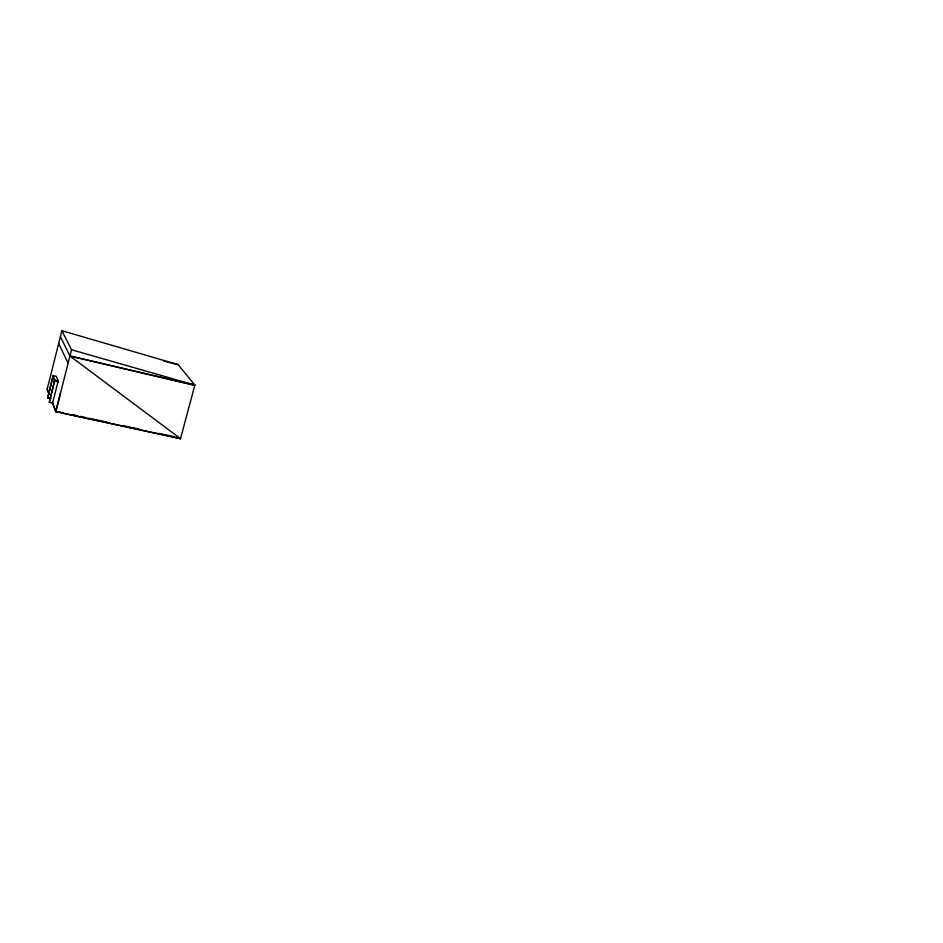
<?xml version="1.0" encoding="UTF-8"?>
<svg xmlns="http://www.w3.org/2000/svg" width="943" height="943" viewBox="0 0 943 943"><rect width="100%" height="100%" fill="white"/><g stroke="black" fill="none" stroke-linecap="round" stroke-linejoin="round"><path stroke-width="1.41" d="M48.682 393.172L47.15 389.211L61.873 330.698L178.133 364.611L194.859 385.109L180.514 438.648L55.802 411.619L52.242 402.39M47.68 397.946L53.032 375.585L56.262 376.328L58.195 380.937L52.584 403.085L49.307 402.366L54.388 380.925L52.902 377.283L47.68 397.946L50.922 398.665M49.307 402.366L54.918 380.194L53.032 375.585M180.089 438.012L180.514 438.648L55.802 411.619L60.47 393.184M60.187 411.785L55.802 411.619L71.503 349.735L61.873 330.698M62.214 412.987L63.417 412.692M71.88 414.519L77.515 415.745M80.332 416.358L85.966 417.584M88.795 418.197L107.113 422.169M123.616 425.753L130.488 427.238M131.867 427.544L138.798 429.053M158.565 433.332L173.701 436.621M47.504 397.463L50.733 398.182M54.918 380.194L58.195 380.937M54.388 380.925L58.501 381.844M190.675 383.601L194.859 385.109L69.912 355.994L60.423 336.627M194.765 385.439L69.912 355.994L180.514 438.648L176.388 437.116M163.952 361.24L178.133 364.611M71.503 349.735L194.859 385.109M58.702 343.417L68.085 363.22M47.15 389.211L49.201 394.339M52.372 402.531L55.802 411.619"/></g></svg>
